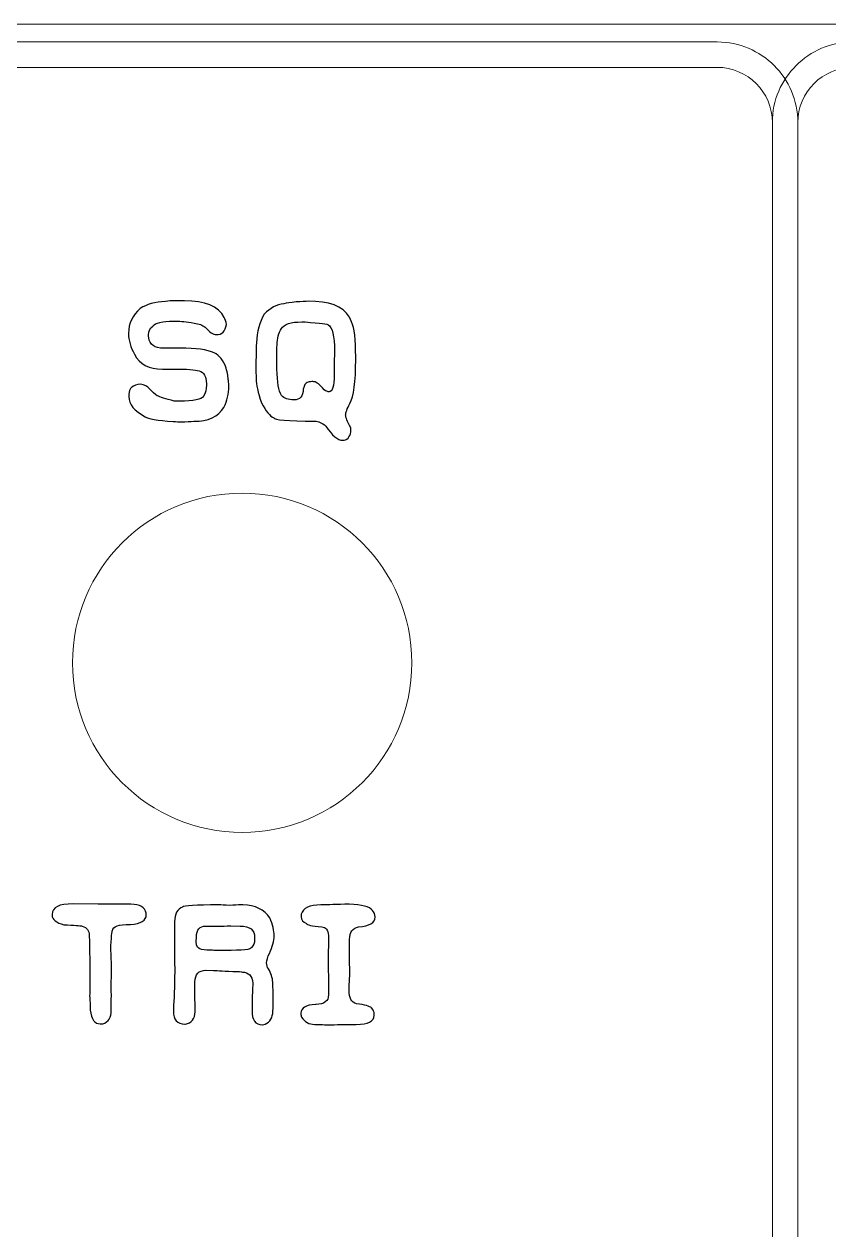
# Model space of a CAD drawing. Header units: centimetres. Extents: x -13.1 to 12.9, y -13 to 13.
# Drawn here: x 4.129 to 6.5, y 9.425 to 12.98 of the extents above; entities that cross this region are included whole.
import ezdxf

# ---------------------------------------------------------------- set-up
doc = ezdxf.new("R2010")
doc.units = ezdxf.units.CM
doc.header["$MEASUREMENT"] = 0
doc.layers.add('Layer 1', color=7, linetype='Continuous')

msp = doc.modelspace()

# ---------------------------------------------------------------- linework, layer by layer
at = {"layer": 'Layer 1', "color": 250, "lineweight": 9}
msp.add_open_spline([(-12.85, 12.98), (-12.85, 12.98), (12.75, 12.98), (12.75, 12.98), (12.75, 12.98), (12.86, 12.98), (12.95, 12.88999), (12.95, 12.78), (12.95, 12.78), (12.95, 12.78), (12.95, -12.82), (12.95, -12.82), (12.95, -12.82), (12.95, -12.93001), (12.86, -13.02), (12.75, -13.02), (12.75, -13.02), (12.75, -13.02), (-12.85, -13.02), (-12.85, -13.02), (-12.85, -13.02), (-12.96, -13.02), (-13.05, -12.93001), (-13.05, -12.82), (-13.05, -12.82), (-13.05, -12.82), (-13.05, 12.78), (-13.05, 12.78), (-13.05, 12.78), (-13.05, 12.88999), (-12.96, 12.98), (-12.85, 12.98)], degree=3, knots=[0, 0, 0, 0, 0.1111111, 0.1111111, 0.1111111, 0.1111111, 0.2222222, 0.2222222, 0.2222222, 0.2222222, 0.3333333, 0.3333333, 0.3333333, 0.3333333, 0.4444444, 0.4444444, 0.4444444, 0.4444444, 0.5555556, 0.5555556, 0.5555556, 0.5555556, 0.6666667, 0.6666667, 0.6666667, 0.6666667, 0.7777778, 0.7777778, 0.7777778, 0.7777778, 1, 1, 1, 1], dxfattribs=at)
at = {"layer": 'Layer 1', "color": 177, "lineweight": 9}
for points, knots in [([(-6.2285, 12.92751), (-6.2285, 12.92751), (6.1715, 12.92751), (6.1715, 12.92751), (6.1715, 12.92751), (6.23684, 12.92751), (6.29624, 12.90079), (6.33926, 12.85777), (6.33926, 12.85777), (6.38228, 12.81475), (6.409, 12.75535), (6.409, 12.69001), (6.409, 12.69001), (6.409, 12.69001), (6.409, 6.89001), (6.409, 6.89001), (6.409, 6.89001), (6.409, 6.82467), (6.38228, 6.76527), (6.33926, 6.72225), (6.33926, 6.72225), (6.29624, 6.67923), (6.23684, 6.65251), (6.1715, 6.65251), (6.1715, 6.65251), (6.1715, 6.65251), (-6.2285, 6.65251), (-6.2285, 6.65251), (-6.2285, 6.65251), (-6.29384, 6.65251), (-6.35324, 6.67923), (-6.39626, 6.72225), (-6.39626, 6.72225), (-6.43928, 6.76527), (-6.466, 6.82467), (-6.466, 6.89001), (-6.466, 6.89001), (-6.466, 6.89001), (-6.466, 12.69001), (-6.466, 12.69001), (-6.466, 12.69001), (-6.466, 12.75535), (-6.43928, 12.81475), (-6.39626, 12.85777), (-6.39626, 12.85777), (-6.35324, 12.90079), (-6.29384, 12.92751), (-6.2285, 12.92751)], [0, 0, 0, 0, 0.0769231, 0.0769231, 0.0769231, 0.0769231, 0.1538462, 0.1538462, 0.1538462, 0.1538462, 0.2307692, 0.2307692, 0.2307692, 0.2307692, 0.3076923, 0.3076923, 0.3076923, 0.3076923, 0.3846154, 0.3846154, 0.3846154, 0.3846154, 0.4615385, 0.4615385, 0.4615385, 0.4615385, 0.5384615, 0.5384615, 0.5384615, 0.5384615, 0.6153846, 0.6153846, 0.6153846, 0.6153846, 0.6923077, 0.6923077, 0.6923077, 0.6923077, 0.7692308, 0.7692308, 0.7692308, 0.7692308, 0.8461538, 0.8461538, 0.8461538, 0.8461538, 1, 1, 1, 1]), ([(6.57133, 12.9275), (6.57133, 12.9275), (12.57133, 12.9275), (12.57133, 12.9275), (12.57133, 12.9275), (12.63667, 12.9275), (12.69607, 12.90078), (12.73909, 12.85776), (12.73909, 12.85776), (12.78211, 12.81474), (12.80883, 12.75534), (12.80883, 12.69), (12.80883, 12.69), (12.80883, 12.69), (12.80883, 6.6525), (12.80883, 6.6525), (12.80883, 6.6525), (12.80883, 6.6525), (6.57133, 6.6525), (6.57133, 6.6525), (6.57133, 6.6525), (6.50599, 6.6525), (6.44659, 6.67922), (6.40357, 6.72224), (6.40357, 6.72224), (6.36055, 6.76526), (6.33383, 6.82466), (6.33383, 6.89), (6.33383, 6.89), (6.33383, 6.89), (6.33383, 12.69), (6.33383, 12.69), (6.33383, 12.69), (6.33383, 12.75534), (6.36055, 12.81474), (6.40357, 12.85776), (6.40357, 12.85776), (6.44659, 12.90078), (6.50599, 12.9275), (6.57133, 12.9275)], [0, 0, 0, 0, 0.0909091, 0.0909091, 0.0909091, 0.0909091, 0.1818182, 0.1818182, 0.1818182, 0.1818182, 0.2727273, 0.2727273, 0.2727273, 0.2727273, 0.3636364, 0.3636364, 0.3636364, 0.3636364, 0.4545455, 0.4545455, 0.4545455, 0.4545455, 0.5454545, 0.5454545, 0.5454545, 0.5454545, 0.6363636, 0.6363636, 0.6363636, 0.6363636, 0.7272727, 0.7272727, 0.7272727, 0.7272727, 0.8181818, 0.8181818, 0.8181818, 0.8181818, 1, 1, 1, 1]), ([(6.1715, 12.85251), (6.1715, 12.85251), (-6.2285, 12.85251), (-6.2285, 12.85251), (-6.2285, 12.85251), (-6.27315, 12.85251), (-6.31378, 12.83421), (-6.34324, 12.80475), (-6.34324, 12.80475), (-6.3727, 12.77529), (-6.391, 12.73466), (-6.391, 12.69001), (-6.391, 12.69001), (-6.391, 12.69001), (-6.391, 6.89001), (-6.391, 6.89001), (-6.391, 6.89001), (-6.391, 6.84536), (-6.3727, 6.80473), (-6.34324, 6.77527), (-6.34324, 6.77527), (-6.31378, 6.74581), (-6.27315, 6.72751), (-6.2285, 6.72751), (-6.2285, 6.72751), (-6.2285, 6.72751), (6.1715, 6.72751), (6.1715, 6.72751), (6.1715, 6.72751), (6.21615, 6.72751), (6.25678, 6.74581), (6.28624, 6.77527), (6.28624, 6.77527), (6.3157, 6.80473), (6.334, 6.84536), (6.334, 6.89001), (6.334, 6.89001), (6.334, 6.89001), (6.334, 12.69001), (6.334, 12.69001), (6.334, 12.69001), (6.334, 12.73466), (6.3157, 12.77529), (6.28624, 12.80475), (6.28624, 12.80475), (6.25678, 12.83421), (6.21615, 12.85251), (6.1715, 12.85251)], [0, 0, 0, 0, 0.0769231, 0.0769231, 0.0769231, 0.0769231, 0.1538462, 0.1538462, 0.1538462, 0.1538462, 0.2307692, 0.2307692, 0.2307692, 0.2307692, 0.3076923, 0.3076923, 0.3076923, 0.3076923, 0.3846154, 0.3846154, 0.3846154, 0.3846154, 0.4615385, 0.4615385, 0.4615385, 0.4615385, 0.5384615, 0.5384615, 0.5384615, 0.5384615, 0.6153846, 0.6153846, 0.6153846, 0.6153846, 0.6923077, 0.6923077, 0.6923077, 0.6923077, 0.7692308, 0.7692308, 0.7692308, 0.7692308, 0.8461538, 0.8461538, 0.8461538, 0.8461538, 1, 1, 1, 1]), ([(12.57133, 12.8525), (12.57133, 12.8525), (6.57133, 12.8525), (6.57133, 12.8525), (6.57133, 12.8525), (6.52668, 12.8525), (6.48605, 12.8342), (6.45659, 12.80474), (6.45659, 12.80474), (6.42713, 12.77528), (6.40883, 12.73465), (6.40883, 12.69), (6.40883, 12.69), (6.40883, 12.69), (6.40883, 6.89), (6.40883, 6.89), (6.40883, 6.89), (6.40883, 6.84535), (6.42713, 6.80472), (6.45659, 6.77526), (6.45659, 6.77526), (6.48605, 6.7458), (6.52668, 6.7275), (6.57133, 6.7275), (6.57133, 6.7275), (6.57133, 6.7275), (12.73383, 6.7275), (12.73383, 6.7275), (12.73383, 6.7275), (12.73383, 6.7275), (12.73383, 12.69), (12.73383, 12.69), (12.73383, 12.69), (12.73383, 12.73465), (12.71553, 12.77528), (12.68607, 12.80474), (12.68607, 12.80474), (12.65661, 12.8342), (12.61598, 12.8525), (12.57133, 12.8525)], [0, 0, 0, 0, 0.0909091, 0.0909091, 0.0909091, 0.0909091, 0.1818182, 0.1818182, 0.1818182, 0.1818182, 0.2727273, 0.2727273, 0.2727273, 0.2727273, 0.3636364, 0.3636364, 0.3636364, 0.3636364, 0.4545455, 0.4545455, 0.4545455, 0.4545455, 0.5454545, 0.5454545, 0.5454545, 0.5454545, 0.6363636, 0.6363636, 0.6363636, 0.6363636, 0.7272727, 0.7272727, 0.7272727, 0.7272727, 0.8181818, 0.8181818, 0.8181818, 0.8181818, 1, 1, 1, 1])]:
    msp.add_open_spline(points, degree=3, knots=knots, dxfattribs=at)
at = {"layer": 'Layer 1', "color": 177}
for points, knots in [([(4.57424, 12.16435), (4.57424, 12.16435), (4.60124, 12.16435), (4.60124, 12.16435), (4.60124, 12.16435), (4.66258, 12.16435), (4.7018, 12.14798), (4.71892, 12.11525), (4.71892, 12.11525), (4.72165, 12.1096), (4.72372, 12.10264), (4.72504, 12.09436), (4.72504, 12.09436), (4.72222, 12.07451), (4.71225, 12.06454), (4.69494, 12.06454), (4.69494, 12.06454), (4.68666, 12.06454), (4.67575, 12.07179), (4.6622, 12.08637), (4.6622, 12.08637), (4.65477, 12.09276), (4.64414, 12.09681), (4.63022, 12.0985), (4.63022, 12.0985), (4.6067, 12.10255), (4.58939, 12.10452), (4.57838, 12.10452), (4.57838, 12.10452), (4.57838, 12.10452), (4.56841, 12.10452), (4.56841, 12.10452), (4.56841, 12.10452), (4.53614, 12.10452), (4.51611, 12.09954), (4.50839, 12.08966), (4.50839, 12.08966), (4.49974, 12.0827), (4.49541, 12.07423), (4.49541, 12.06426), (4.49541, 12.06426), (4.49541, 12.06153), (4.49579, 12.05862), (4.49654, 12.05551), (4.49654, 12.05551), (4.49833, 12.03491), (4.51291, 12.02466), (4.54009, 12.02466), (4.54009, 12.02466), (4.54009, 12.02466), (4.5734, 12.02466), (4.5734, 12.02466), (4.5734, 12.02466), (4.57876, 12.02475), (4.58384, 12.02484), (4.58882, 12.02484), (4.58882, 12.02484), (4.63548, 12.02484), (4.66888, 12.02024), (4.68892, 12.01083), (4.68892, 12.01083), (4.70472, 12.0033), (4.71657, 11.98844), (4.72448, 11.96614), (4.72448, 11.96614), (4.72814, 11.95072), (4.73031, 11.93839), (4.73106, 11.92899), (4.73106, 11.92899), (4.73181, 11.92306), (4.73219, 11.91732), (4.73219, 11.91158), (4.73219, 11.91158), (4.73219, 11.89032), (4.7273, 11.86981), (4.71751, 11.85015), (4.71751, 11.85015), (4.70124, 11.82278), (4.6717, 11.80904), (4.62909, 11.80904), (4.62909, 11.80904), (4.61846, 11.8082), (4.60623, 11.80773), (4.5924, 11.80773), (4.5924, 11.80773), (4.58487, 11.80773), (4.57688, 11.80792), (4.56841, 11.80829), (4.56841, 11.80829), (4.52119, 11.81158), (4.49353, 11.81619), (4.48553, 11.82203), (4.48553, 11.82203), (4.45374, 11.83952), (4.43784, 11.85956), (4.43784, 11.88214), (4.43784, 11.88214), (4.43784, 11.88214), (4.43784, 11.88788), (4.43784, 11.88788), (4.43784, 11.88788), (4.43784, 11.9065), (4.44913, 11.91676), (4.4717, 11.91883), (4.4717, 11.91883), (4.48328, 11.91694), (4.49259, 11.91196), (4.49955, 11.90377), (4.49955, 11.90377), (4.50651, 11.89559), (4.51385, 11.88919), (4.52147, 11.88458), (4.52147, 11.88458), (4.52909, 11.87997), (4.54564, 11.8748), (4.57123, 11.86887), (4.57123, 11.86887), (4.57669, 11.86869), (4.58196, 11.86859), (4.58694, 11.86859), (4.58694, 11.86859), (4.62843, 11.86859), (4.65204, 11.87339), (4.65778, 11.88298), (4.65778, 11.88298), (4.66342, 11.89267), (4.66624, 11.90359), (4.66624, 11.91572), (4.66624, 11.91572), (4.66624, 11.91572), (4.66624, 11.91883), (4.66624, 11.91883), (4.66624, 11.91883), (4.66483, 11.93491), (4.66201, 11.94535), (4.65778, 11.94996), (4.65778, 11.94996), (4.65355, 11.95448), (4.64734, 11.95758), (4.63925, 11.95899), (4.63925, 11.95899), (4.63266, 11.96031), (4.62213, 11.96163), (4.60754, 11.96285), (4.60754, 11.96285), (4.60754, 11.96285), (4.5955, 11.96285), (4.5955, 11.96285), (4.5955, 11.96285), (4.5955, 11.96285), (4.55355, 11.96229), (4.55355, 11.96229), (4.55355, 11.96229), (4.55355, 11.96229), (4.53652, 11.96285), (4.53652, 11.96285), (4.53652, 11.96285), (4.49682, 11.96285), (4.46926, 11.97753), (4.45383, 12.00669), (4.45383, 12.00669), (4.44245, 12.02748), (4.43671, 12.0478), (4.43671, 12.06765), (4.43671, 12.06765), (4.43671, 12.06765), (4.43671, 12.0684), (4.43671, 12.0684), (4.43671, 12.0684), (4.43671, 12.09747), (4.44809, 12.12193), (4.47086, 12.14178), (4.47086, 12.14178), (4.48995, 12.15391), (4.51479, 12.16068), (4.54527, 12.1621), (4.54527, 12.1621), (4.5543, 12.1636), (4.56399, 12.16435), (4.57424, 12.16435)], [0, 0, 0, 0, 0.0217391, 0.0217391, 0.0217391, 0.0217391, 0.0434783, 0.0434783, 0.0434783, 0.0434783, 0.0652174, 0.0652174, 0.0652174, 0.0652174, 0.0869565, 0.0869565, 0.0869565, 0.0869565, 0.1086957, 0.1086957, 0.1086957, 0.1086957, 0.1304348, 0.1304348, 0.1304348, 0.1304348, 0.1521739, 0.1521739, 0.1521739, 0.1521739, 0.173913, 0.173913, 0.173913, 0.173913, 0.1956522, 0.1956522, 0.1956522, 0.1956522, 0.2173913, 0.2173913, 0.2173913, 0.2173913, 0.2391304, 0.2391304, 0.2391304, 0.2391304, 0.2608696, 0.2608696, 0.2608696, 0.2608696, 0.2826087, 0.2826087, 0.2826087, 0.2826087, 0.3043478, 0.3043478, 0.3043478, 0.3043478, 0.326087, 0.326087, 0.326087, 0.326087, 0.3478261, 0.3478261, 0.3478261, 0.3478261, 0.3695652, 0.3695652, 0.3695652, 0.3695652, 0.3913043, 0.3913043, 0.3913043, 0.3913043, 0.4130435, 0.4130435, 0.4130435, 0.4130435, 0.4347826, 0.4347826, 0.4347826, 0.4347826, 0.4565217, 0.4565217, 0.4565217, 0.4565217, 0.4782609, 0.4782609, 0.4782609, 0.4782609, 0.5, 0.5, 0.5, 0.5, 0.5217391, 0.5217391, 0.5217391, 0.5217391, 0.5434783, 0.5434783, 0.5434783, 0.5434783, 0.5652174, 0.5652174, 0.5652174, 0.5652174, 0.5869565, 0.5869565, 0.5869565, 0.5869565, 0.6086957, 0.6086957, 0.6086957, 0.6086957, 0.6304348, 0.6304348, 0.6304348, 0.6304348, 0.6521739, 0.6521739, 0.6521739, 0.6521739, 0.673913, 0.673913, 0.673913, 0.673913, 0.6956522, 0.6956522, 0.6956522, 0.6956522, 0.7173913, 0.7173913, 0.7173913, 0.7173913, 0.7391304, 0.7391304, 0.7391304, 0.7391304, 0.7608696, 0.7608696, 0.7608696, 0.7608696, 0.7826087, 0.7826087, 0.7826087, 0.7826087, 0.8043478, 0.8043478, 0.8043478, 0.8043478, 0.826087, 0.826087, 0.826087, 0.826087, 0.8478261, 0.8478261, 0.8478261, 0.8478261, 0.8695652, 0.8695652, 0.8695652, 0.8695652, 0.8913043, 0.8913043, 0.8913043, 0.8913043, 0.9130435, 0.9130435, 0.9130435, 0.9130435, 0.9347826, 0.9347826, 0.9347826, 0.9347826, 0.9565217, 0.9565217, 0.9565217, 0.9565217, 1, 1, 1, 1]), ([(4.93059, 12.16078), (4.94583, 12.16172), (4.95796, 12.16238), (4.96699, 12.16294), (4.96699, 12.16294), (4.96699, 12.16294), (4.98759, 12.1621), (4.98759, 12.1621), (4.98759, 12.1621), (5.04441, 12.1605), (5.07988, 12.14046), (5.09399, 12.10208), (5.09399, 12.10208), (5.10208, 12.08477), (5.10612, 12.05043), (5.10612, 11.99898), (5.10612, 11.99898), (5.10612, 11.99898), (5.10612, 11.9907), (5.10612, 11.9907), (5.10612, 11.9907), (5.10612, 11.92569), (5.10048, 11.88251), (5.0891, 11.86116), (5.0891, 11.86116), (5.08063, 11.84573), (5.0764, 11.83454), (5.0764, 11.82758), (5.0764, 11.82758), (5.0764, 11.8208), (5.08129, 11.8082), (5.09126, 11.78976), (5.09126, 11.78976), (5.09182, 11.78524), (5.09211, 11.78129), (5.09211, 11.77791), (5.09211, 11.77791), (5.08881, 11.76144), (5.08054, 11.75317), (5.06727, 11.75317), (5.06727, 11.75317), (5.05316, 11.75317), (5.0366, 11.76699), (5.0177, 11.79475), (5.0177, 11.79475), (5.00697, 11.80472), (4.99615, 11.80961), (4.98515, 11.80961), (4.98515, 11.80961), (4.905, 11.80961), (4.86502, 11.813), (4.86502, 11.81958), (4.86502, 11.81958), (4.85364, 11.82381), (4.84141, 11.8383), (4.82833, 11.86314), (4.82833, 11.86314), (4.81789, 11.89493), (4.81262, 11.91845), (4.81262, 11.93369), (4.81262, 11.93369), (4.81224, 11.94648), (4.81206, 11.95956), (4.81206, 11.97282), (4.81206, 11.97282), (4.81206, 11.99484), (4.81253, 12.01741), (4.81347, 12.04055), (4.81347, 12.04055), (4.81507, 12.07348), (4.82269, 12.10161), (4.83633, 12.12494), (4.83633, 12.12494), (4.85364, 12.1429), (4.87283, 12.15325), (4.8939, 12.15579), (4.8939, 12.15579), (4.90236, 12.15767), (4.91459, 12.15927), (4.93059, 12.16078)], [0, 0, 0, 0, 0.047619, 0.047619, 0.047619, 0.047619, 0.0952381, 0.0952381, 0.0952381, 0.0952381, 0.1428571, 0.1428571, 0.1428571, 0.1428571, 0.1904762, 0.1904762, 0.1904762, 0.1904762, 0.2380952, 0.2380952, 0.2380952, 0.2380952, 0.2857143, 0.2857143, 0.2857143, 0.2857143, 0.3333333, 0.3333333, 0.3333333, 0.3333333, 0.3809524, 0.3809524, 0.3809524, 0.3809524, 0.4285714, 0.4285714, 0.4285714, 0.4285714, 0.4761905, 0.4761905, 0.4761905, 0.4761905, 0.5238095, 0.5238095, 0.5238095, 0.5238095, 0.5714286, 0.5714286, 0.5714286, 0.5714286, 0.6190476, 0.6190476, 0.6190476, 0.6190476, 0.6666667, 0.6666667, 0.6666667, 0.6666667, 0.7142857, 0.7142857, 0.7142857, 0.7142857, 0.7619048, 0.7619048, 0.7619048, 0.7619048, 0.8095238, 0.8095238, 0.8095238, 0.8095238, 0.8571429, 0.8571429, 0.8571429, 0.8571429, 0.9047619, 0.9047619, 0.9047619, 0.9047619, 1, 1, 1, 1]), ([(4.87405, 11.96229), (4.87499, 11.92409), (4.87932, 11.89841), (4.88703, 11.88515), (4.88703, 11.88515), (4.89512, 11.87649), (4.90735, 11.87217), (4.92372, 11.87217), (4.92372, 11.87217), (4.94206, 11.87217), (4.95128, 11.8828), (4.95128, 11.90387), (4.95128, 11.90387), (4.95439, 11.91488), (4.95834, 11.92155), (4.96313, 11.92372), (4.96313, 11.92372), (4.96662, 11.92522), (4.97122, 11.92598), (4.97687, 11.92598), (4.97687, 11.92598), (4.97875, 11.92598), (4.98073, 11.92588), (4.98298, 11.92569), (4.98298, 11.92569), (4.99117, 11.92494), (5.00114, 11.91704), (5.01271, 11.90199), (5.01271, 11.90199), (5.01873, 11.89794), (5.02372, 11.89587), (5.02757, 11.89587), (5.02757, 11.89587), (5.03755, 11.89587), (5.04244, 11.91243), (5.04244, 11.94554), (5.04244, 11.94554), (5.04244, 11.95871), (5.04281, 11.98185), (5.04357, 12.01497), (5.04357, 12.01497), (5.04357, 12.06125), (5.03736, 12.0874), (5.02485, 12.09323), (5.02485, 12.09323), (5.02485, 12.09559), (5.00236, 12.0986), (4.9573, 12.10208), (4.9573, 12.10208), (4.9573, 12.10208), (4.94742, 12.10208), (4.94742, 12.10208), (4.94742, 12.10208), (4.91506, 12.10208), (4.89493, 12.0954), (4.88703, 12.08223), (4.88703, 12.08223), (4.87894, 12.06934), (4.87471, 12.05344), (4.87433, 12.03453), (4.87433, 12.03453), (4.87395, 12.02409), (4.87377, 12.01233), (4.87377, 11.99926), (4.87377, 11.99926), (4.87377, 11.98806), (4.87386, 11.97574), (4.87405, 11.96229)], [0, 0, 0, 0, 0.0555556, 0.0555556, 0.0555556, 0.0555556, 0.1111111, 0.1111111, 0.1111111, 0.1111111, 0.1666667, 0.1666667, 0.1666667, 0.1666667, 0.2222222, 0.2222222, 0.2222222, 0.2222222, 0.2777778, 0.2777778, 0.2777778, 0.2777778, 0.3333333, 0.3333333, 0.3333333, 0.3333333, 0.3888889, 0.3888889, 0.3888889, 0.3888889, 0.4444444, 0.4444444, 0.4444444, 0.4444444, 0.5, 0.5, 0.5, 0.5, 0.5555556, 0.5555556, 0.5555556, 0.5555556, 0.6111111, 0.6111111, 0.6111111, 0.6111111, 0.6666667, 0.6666667, 0.6666667, 0.6666667, 0.7222222, 0.7222222, 0.7222222, 0.7222222, 0.7777778, 0.7777778, 0.7777778, 0.7777778, 0.8333333, 0.8333333, 0.8333333, 0.8333333, 0.8888889, 0.8888889, 0.8888889, 0.8888889, 1, 1, 1, 1]), ([(4.27312, 10.38649), (4.27312, 10.38649), (4.34697, 10.38592), (4.34697, 10.38592), (4.34697, 10.38592), (4.38563, 10.38555), (4.40727, 10.38536), (4.41206, 10.38536), (4.41206, 10.38536), (4.41206, 10.38536), (4.44348, 10.38536), (4.44348, 10.38536), (4.44348, 10.38536), (4.47011, 10.38536), (4.48525, 10.37661), (4.48892, 10.35921), (4.48892, 10.35921), (4.48892, 10.35921), (4.48892, 10.35422), (4.48892, 10.35422), (4.48892, 10.35422), (4.48892, 10.33729), (4.4734, 10.32788), (4.44236, 10.32581), (4.44236, 10.32581), (4.40727, 10.32581), (4.38977, 10.3197), (4.38977, 10.30737), (4.38977, 10.30737), (4.38732, 10.30737), (4.38563, 10.28799), (4.3845, 10.24924), (4.3845, 10.24924), (4.38525, 10.24293), (4.38591, 10.22506), (4.38667, 10.19543), (4.38667, 10.19543), (4.38591, 10.16824), (4.38563, 10.14726), (4.38563, 10.1324), (4.38563, 10.1324), (4.38563, 10.12817), (4.38591, 10.12309), (4.38667, 10.11716), (4.38667, 10.11716), (4.38591, 10.11152), (4.38563, 10.10399), (4.38563, 10.09458), (4.38563, 10.09458), (4.38563, 10.09458), (4.38563, 10.07342), (4.38563, 10.07342), (4.38563, 10.07342), (4.38563, 10.0515), (4.37754, 10.03795), (4.36136, 10.03259), (4.36136, 10.03259), (4.36136, 10.03259), (4.35336, 10.03259), (4.35336, 10.03259), (4.35336, 10.03259), (4.33681, 10.03259), (4.32702, 10.04623), (4.32383, 10.07342), (4.32383, 10.07342), (4.32383, 10.08828), (4.32317, 10.1022), (4.32194, 10.11528), (4.32194, 10.11528), (4.32251, 10.13259), (4.32279, 10.14745), (4.32279, 10.15996), (4.32279, 10.15996), (4.32279, 10.15996), (4.32279, 10.19242), (4.32279, 10.19242), (4.32279, 10.19242), (4.32279, 10.20549), (4.32213, 10.23936), (4.32082, 10.29411), (4.32082, 10.29411), (4.32082, 10.30737), (4.31404, 10.31631), (4.3004, 10.32092), (4.3004, 10.32092), (4.29438, 10.32195), (4.27623, 10.32327), (4.24584, 10.32468), (4.24584, 10.32468), (4.22289, 10.3308), (4.21141, 10.3403), (4.21141, 10.35309), (4.21141, 10.35309), (4.21141, 10.35309), (4.21141, 10.35535), (4.21141, 10.35535), (4.21141, 10.35535), (4.21141, 10.37605), (4.23201, 10.38649), (4.27312, 10.38649)], [0, 0, 0, 0, 0.0384615, 0.0384615, 0.0384615, 0.0384615, 0.0769231, 0.0769231, 0.0769231, 0.0769231, 0.1153846, 0.1153846, 0.1153846, 0.1153846, 0.1538462, 0.1538462, 0.1538462, 0.1538462, 0.1923077, 0.1923077, 0.1923077, 0.1923077, 0.2307692, 0.2307692, 0.2307692, 0.2307692, 0.2692308, 0.2692308, 0.2692308, 0.2692308, 0.3076923, 0.3076923, 0.3076923, 0.3076923, 0.3461538, 0.3461538, 0.3461538, 0.3461538, 0.3846154, 0.3846154, 0.3846154, 0.3846154, 0.4230769, 0.4230769, 0.4230769, 0.4230769, 0.4615385, 0.4615385, 0.4615385, 0.4615385, 0.5, 0.5, 0.5, 0.5, 0.5384615, 0.5384615, 0.5384615, 0.5384615, 0.5769231, 0.5769231, 0.5769231, 0.5769231, 0.6153846, 0.6153846, 0.6153846, 0.6153846, 0.6538462, 0.6538462, 0.6538462, 0.6538462, 0.6923077, 0.6923077, 0.6923077, 0.6923077, 0.7307692, 0.7307692, 0.7307692, 0.7307692, 0.7692308, 0.7692308, 0.7692308, 0.7692308, 0.8076923, 0.8076923, 0.8076923, 0.8076923, 0.8461538, 0.8461538, 0.8461538, 0.8461538, 0.8846154, 0.8846154, 0.8846154, 0.8846154, 0.9230769, 0.9230769, 0.9230769, 0.9230769, 1, 1, 1, 1]), ([(4.77387, 10.3832), (4.80989, 10.38263), (4.83633, 10.36984), (4.85326, 10.34481), (4.85326, 10.34481), (4.86154, 10.32496), (4.86568, 10.30747), (4.86568, 10.29223), (4.86568, 10.29223), (4.86568, 10.29223), (4.86568, 10.29138), (4.86568, 10.29138), (4.86568, 10.29138), (4.8653, 10.27727), (4.86088, 10.26024), (4.85241, 10.24039), (4.85241, 10.24039), (4.84658, 10.23014), (4.84357, 10.22073), (4.84357, 10.21227), (4.84357, 10.21227), (4.84357, 10.20587), (4.84536, 10.19985), (4.84884, 10.19439), (4.84884, 10.19439), (4.85674, 10.18188), (4.86098, 10.16899), (4.86154, 10.15582), (4.86154, 10.15582), (4.86154, 10.15582), (4.86314, 10.11857), (4.86314, 10.11857), (4.86314, 10.11857), (4.86314, 10.11857), (4.86314, 10.10672), (4.86314, 10.10672), (4.86314, 10.10672), (4.86314, 10.09345), (4.86267, 10.08141), (4.86182, 10.07031), (4.86182, 10.07031), (4.86163, 10.05084), (4.85401, 10.03805), (4.83887, 10.03174), (4.83887, 10.03174), (4.83652, 10.03052), (4.83388, 10.02986), (4.83097, 10.02986), (4.83097, 10.02986), (4.83097, 10.02986), (4.83012, 10.02986), (4.83012, 10.02986), (4.83012, 10.02986), (4.81046, 10.03024), (4.80058, 10.04407), (4.80058, 10.07144), (4.80058, 10.07144), (4.80058, 10.07144), (4.80058, 10.07342), (4.80058, 10.07342), (4.80058, 10.07342), (4.80058, 10.07342), (4.80115, 10.10973), (4.80115, 10.10973), (4.80115, 10.10973), (4.80133, 10.12045), (4.8019, 10.13475), (4.80284, 10.15272), (4.80284, 10.15272), (4.80077, 10.17426), (4.79061, 10.18508), (4.77217, 10.18527), (4.77217, 10.18527), (4.77217, 10.18602), (4.76926, 10.18649), (4.76342, 10.18668), (4.76342, 10.18668), (4.76342, 10.18668), (4.74357, 10.18696), (4.74357, 10.18696), (4.74357, 10.18696), (4.71027, 10.18894), (4.69155, 10.18997), (4.68732, 10.18997), (4.68732, 10.18997), (4.68732, 10.18997), (4.66531, 10.19054), (4.66531, 10.19054), (4.66531, 10.19054), (4.66531, 10.19054), (4.66446, 10.19054), (4.66446, 10.19054), (4.66446, 10.19054), (4.64348, 10.19054), (4.63276, 10.17897), (4.63219, 10.15582), (4.63219, 10.15582), (4.63219, 10.15582), (4.63191, 10.12958), (4.63191, 10.12958), (4.63191, 10.12958), (4.63191, 10.12958), (4.63276, 10.06843), (4.63276, 10.06843), (4.63276, 10.06843), (4.63238, 10.04727), (4.62288, 10.03504), (4.60407, 10.03174), (4.60407, 10.03174), (4.60407, 10.03174), (4.60218, 10.03174), (4.60218, 10.03174), (4.60218, 10.03174), (4.57998, 10.03212), (4.56879, 10.0451), (4.56879, 10.07059), (4.56879, 10.07059), (4.56879, 10.07059), (4.56879, 10.07257), (4.56879, 10.07257), (4.56879, 10.07257), (4.57086, 10.11208), (4.57199, 10.13654), (4.57218, 10.14585), (4.57218, 10.14585), (4.57218, 10.14585), (4.57236, 10.16683), (4.57236, 10.16683), (4.57236, 10.16683), (4.57255, 10.17304), (4.57265, 10.17962), (4.57265, 10.1864), (4.57265, 10.1864), (4.57265, 10.20361), (4.57227, 10.22318), (4.57161, 10.2451), (4.57161, 10.2451), (4.57161, 10.26344), (4.57171, 10.27652), (4.57189, 10.28423), (4.57189, 10.28423), (4.57208, 10.30587), (4.57218, 10.31951), (4.57218, 10.32496), (4.57218, 10.32496), (4.57218, 10.32496), (4.57218, 10.33353), (4.57218, 10.33353), (4.57218, 10.33353), (4.57265, 10.35686), (4.58055, 10.37144), (4.59579, 10.37708), (4.59579, 10.37708), (4.59917, 10.38131), (4.63473, 10.38338), (4.70246, 10.38338), (4.70246, 10.38338), (4.70952, 10.38329), (4.72024, 10.38272), (4.73473, 10.38178), (4.73473, 10.38178), (4.74724, 10.38272), (4.75863, 10.3832), (4.76888, 10.3832), (4.76888, 10.3832), (4.76888, 10.3832), (4.77387, 10.3832), (4.77387, 10.3832)], [0, 0, 0, 0, 0.0232558, 0.0232558, 0.0232558, 0.0232558, 0.0465116, 0.0465116, 0.0465116, 0.0465116, 0.0697674, 0.0697674, 0.0697674, 0.0697674, 0.0930233, 0.0930233, 0.0930233, 0.0930233, 0.1162791, 0.1162791, 0.1162791, 0.1162791, 0.1395349, 0.1395349, 0.1395349, 0.1395349, 0.1627907, 0.1627907, 0.1627907, 0.1627907, 0.1860465, 0.1860465, 0.1860465, 0.1860465, 0.2093023, 0.2093023, 0.2093023, 0.2093023, 0.2325581, 0.2325581, 0.2325581, 0.2325581, 0.255814, 0.255814, 0.255814, 0.255814, 0.2790698, 0.2790698, 0.2790698, 0.2790698, 0.3023256, 0.3023256, 0.3023256, 0.3023256, 0.3255814, 0.3255814, 0.3255814, 0.3255814, 0.3488372, 0.3488372, 0.3488372, 0.3488372, 0.372093, 0.372093, 0.372093, 0.372093, 0.3953488, 0.3953488, 0.3953488, 0.3953488, 0.4186047, 0.4186047, 0.4186047, 0.4186047, 0.4418605, 0.4418605, 0.4418605, 0.4418605, 0.4651163, 0.4651163, 0.4651163, 0.4651163, 0.4883721, 0.4883721, 0.4883721, 0.4883721, 0.5116279, 0.5116279, 0.5116279, 0.5116279, 0.5348837, 0.5348837, 0.5348837, 0.5348837, 0.5581395, 0.5581395, 0.5581395, 0.5581395, 0.5813953, 0.5813953, 0.5813953, 0.5813953, 0.6046512, 0.6046512, 0.6046512, 0.6046512, 0.627907, 0.627907, 0.627907, 0.627907, 0.6511628, 0.6511628, 0.6511628, 0.6511628, 0.6744186, 0.6744186, 0.6744186, 0.6744186, 0.6976744, 0.6976744, 0.6976744, 0.6976744, 0.7209302, 0.7209302, 0.7209302, 0.7209302, 0.744186, 0.744186, 0.744186, 0.744186, 0.7674419, 0.7674419, 0.7674419, 0.7674419, 0.7906977, 0.7906977, 0.7906977, 0.7906977, 0.8139535, 0.8139535, 0.8139535, 0.8139535, 0.8372093, 0.8372093, 0.8372093, 0.8372093, 0.8604651, 0.8604651, 0.8604651, 0.8604651, 0.8837209, 0.8837209, 0.8837209, 0.8837209, 0.9069767, 0.9069767, 0.9069767, 0.9069767, 0.9302326, 0.9302326, 0.9302326, 0.9302326, 0.9534884, 0.9534884, 0.9534884, 0.9534884, 1, 1, 1, 1]), ([(5.07452, 10.38536), (5.07452, 10.38536), (5.08665, 10.38508), (5.08665, 10.38508), (5.08665, 10.38508), (5.12466, 10.38432), (5.14761, 10.3784), (5.15533, 10.3672), (5.15533, 10.3672), (5.16059, 10.36109), (5.16332, 10.35479), (5.16332, 10.34811), (5.16332, 10.34811), (5.16332, 10.34811), (5.16332, 10.34735), (5.16332, 10.34735), (5.16332, 10.34735), (5.16295, 10.33061), (5.14676, 10.32101), (5.11478, 10.31866), (5.11478, 10.31866), (5.09747, 10.31556), (5.08863, 10.30314), (5.08806, 10.2815), (5.08806, 10.2815), (5.08806, 10.2815), (5.08778, 10.25498), (5.08778, 10.25498), (5.08778, 10.25498), (5.08778, 10.25498), (5.08778, 10.23983), (5.08778, 10.23983), (5.08778, 10.23983), (5.08778, 10.22384), (5.08816, 10.20549), (5.08891, 10.1847), (5.08891, 10.1847), (5.08741, 10.15554), (5.08656, 10.13795), (5.08637, 10.13212), (5.08637, 10.13212), (5.08637, 10.13212), (5.08637, 10.13042), (5.08637, 10.13042), (5.08637, 10.13042), (5.08637, 10.10898), (5.09361, 10.09618), (5.1082, 10.09214), (5.1082, 10.09214), (5.13256, 10.08903), (5.14761, 10.0848), (5.15307, 10.07944), (5.15307, 10.07944), (5.15805, 10.07266), (5.1605, 10.06683), (5.1605, 10.06213), (5.1605, 10.06213), (5.1605, 10.06213), (5.1605, 10.05799), (5.1605, 10.05799), (5.1605, 10.05799), (5.16031, 10.04012), (5.14272, 10.03118), (5.10763, 10.03118), (5.10763, 10.03118), (5.10763, 10.03118), (5.10377, 10.03118), (5.10377, 10.03118), (5.10377, 10.03118), (5.09606, 10.0308), (5.08599, 10.03061), (5.07367, 10.03061), (5.07367, 10.03061), (5.05937, 10.03033), (5.04564, 10.03014), (5.03237, 10.03014), (5.03237, 10.03014), (5.01582, 10.03014), (5.00011, 10.03043), (4.98524, 10.0309), (4.98524, 10.0309), (4.9685, 10.03127), (4.95561, 10.03842), (4.94639, 10.05216), (4.94639, 10.05216), (4.94508, 10.05488), (4.94442, 10.05865), (4.94442, 10.06345), (4.94442, 10.06345), (4.94442, 10.06345), (4.9447, 10.06429), (4.9447, 10.06429), (4.9447, 10.06429), (4.94489, 10.07953), (4.95909, 10.08819), (4.98722, 10.09016), (4.98722, 10.09016), (4.98722, 10.09016), (4.9891, 10.09016), (4.9891, 10.09016), (4.9891, 10.09016), (5.01337, 10.09016), (5.02569, 10.09947), (5.02607, 10.11801), (5.02607, 10.11801), (5.02607, 10.11801), (5.02607, 10.13042), (5.02607, 10.13042), (5.02607, 10.13042), (5.02607, 10.14811), (5.0256, 10.17643), (5.02466, 10.21556), (5.02466, 10.21556), (5.02466, 10.21556), (5.02607, 10.29336), (5.02607, 10.29336), (5.02607, 10.29336), (5.02475, 10.30982), (5.01817, 10.31819), (5.00622, 10.31838), (5.00622, 10.31838), (4.9764, 10.3213), (4.96154, 10.32459), (4.96154, 10.32807), (4.96154, 10.32807), (4.9511, 10.33277), (4.94583, 10.33964), (4.94583, 10.34839), (4.94583, 10.34839), (4.94583, 10.34839), (4.94583, 10.35591), (4.94583, 10.35591), (4.94583, 10.35591), (4.95044, 10.37426), (4.96963, 10.38338), (5.0034, 10.38338), (5.0034, 10.38338), (5.0034, 10.38338), (5.00726, 10.38338), (5.00726, 10.38338), (5.00726, 10.38338), (5.01431, 10.38338), (5.0367, 10.38404), (5.07452, 10.38536)], [0, 0, 0, 0, 0.027027, 0.027027, 0.027027, 0.027027, 0.0540541, 0.0540541, 0.0540541, 0.0540541, 0.0810811, 0.0810811, 0.0810811, 0.0810811, 0.1081081, 0.1081081, 0.1081081, 0.1081081, 0.1351351, 0.1351351, 0.1351351, 0.1351351, 0.1621622, 0.1621622, 0.1621622, 0.1621622, 0.1891892, 0.1891892, 0.1891892, 0.1891892, 0.2162162, 0.2162162, 0.2162162, 0.2162162, 0.2432432, 0.2432432, 0.2432432, 0.2432432, 0.2702703, 0.2702703, 0.2702703, 0.2702703, 0.2972973, 0.2972973, 0.2972973, 0.2972973, 0.3243243, 0.3243243, 0.3243243, 0.3243243, 0.3513514, 0.3513514, 0.3513514, 0.3513514, 0.3783784, 0.3783784, 0.3783784, 0.3783784, 0.4054054, 0.4054054, 0.4054054, 0.4054054, 0.4324324, 0.4324324, 0.4324324, 0.4324324, 0.4594595, 0.4594595, 0.4594595, 0.4594595, 0.4864865, 0.4864865, 0.4864865, 0.4864865, 0.5135135, 0.5135135, 0.5135135, 0.5135135, 0.5405405, 0.5405405, 0.5405405, 0.5405405, 0.5675676, 0.5675676, 0.5675676, 0.5675676, 0.5945946, 0.5945946, 0.5945946, 0.5945946, 0.6216216, 0.6216216, 0.6216216, 0.6216216, 0.6486486, 0.6486486, 0.6486486, 0.6486486, 0.6756757, 0.6756757, 0.6756757, 0.6756757, 0.7027027, 0.7027027, 0.7027027, 0.7027027, 0.7297297, 0.7297297, 0.7297297, 0.7297297, 0.7567568, 0.7567568, 0.7567568, 0.7567568, 0.7837838, 0.7837838, 0.7837838, 0.7837838, 0.8108108, 0.8108108, 0.8108108, 0.8108108, 0.8378378, 0.8378378, 0.8378378, 0.8378378, 0.8648649, 0.8648649, 0.8648649, 0.8648649, 0.8918919, 0.8918919, 0.8918919, 0.8918919, 0.9189189, 0.9189189, 0.9189189, 0.9189189, 0.9459459, 0.9459459, 0.9459459, 0.9459459, 1, 1, 1, 1]), ([(4.68958, 10.32036), (4.68958, 10.32036), (4.66446, 10.32092), (4.66446, 10.32092), (4.66446, 10.32092), (4.66446, 10.32092), (4.6639, 10.32092), (4.6639, 10.32092), (4.6639, 10.32092), (4.6463, 10.32092), (4.63718, 10.3102), (4.63661, 10.28894), (4.63661, 10.28894), (4.63661, 10.28894), (4.63633, 10.27482), (4.63633, 10.27482), (4.63633, 10.27482), (4.63633, 10.27482), (4.63633, 10.27426), (4.63633, 10.27426), (4.63633, 10.27426), (4.63633, 10.26165), (4.64132, 10.25413), (4.6512, 10.25168), (4.6512, 10.25168), (4.6512, 10.25168), (4.66719, 10.24952), (4.66719, 10.24952), (4.66719, 10.24952), (4.66945, 10.24952), (4.67104, 10.2498), (4.67217, 10.25037), (4.67217, 10.25037), (4.6812, 10.24961), (4.68751, 10.24924), (4.69118, 10.24924), (4.69118, 10.24924), (4.70199, 10.24905), (4.71197, 10.24895), (4.721, 10.24895), (4.721, 10.24895), (4.77274, 10.24895), (4.7987, 10.25178), (4.7987, 10.25752), (4.7987, 10.25752), (4.80491, 10.26354), (4.80811, 10.27116), (4.8083, 10.28037), (4.8083, 10.28037), (4.8083, 10.28037), (4.8083, 10.28752), (4.8083, 10.28752), (4.8083, 10.28752), (4.8083, 10.30935), (4.79418, 10.32064), (4.76587, 10.32111), (4.76587, 10.32111), (4.76587, 10.32111), (4.73774, 10.32167), (4.73774, 10.32167), (4.73774, 10.32167), (4.7082, 10.32073), (4.69212, 10.32036), (4.68958, 10.32036)], [0, 0, 0, 0, 0.0588235, 0.0588235, 0.0588235, 0.0588235, 0.1176471, 0.1176471, 0.1176471, 0.1176471, 0.1764706, 0.1764706, 0.1764706, 0.1764706, 0.2352941, 0.2352941, 0.2352941, 0.2352941, 0.2941176, 0.2941176, 0.2941176, 0.2941176, 0.3529412, 0.3529412, 0.3529412, 0.3529412, 0.4117647, 0.4117647, 0.4117647, 0.4117647, 0.4705882, 0.4705882, 0.4705882, 0.4705882, 0.5294118, 0.5294118, 0.5294118, 0.5294118, 0.5882353, 0.5882353, 0.5882353, 0.5882353, 0.6470588, 0.6470588, 0.6470588, 0.6470588, 0.7058824, 0.7058824, 0.7058824, 0.7058824, 0.7647059, 0.7647059, 0.7647059, 0.7647059, 0.8235294, 0.8235294, 0.8235294, 0.8235294, 0.8823529, 0.8823529, 0.8823529, 0.8823529, 1, 1, 1, 1])]:
    msp.add_open_spline(points, degree=3, knots=knots, dxfattribs=at)
at = {"layer": 'Layer 1', "color": 242, "lineweight": 9}
msp.add_open_spline([(4.27142, 11.09713), (4.27142, 11.37327), (4.49528, 11.59713), (4.77142, 11.59713), (4.77142, 11.59713), (5.04757, 11.59713), (5.27141, 11.37327), (5.27141, 11.09713), (5.27141, 11.09713), (5.27142, 10.82099), (5.04757, 10.59713), (4.77143, 10.59713), (4.77143, 10.59713), (4.49528, 10.59713), (4.27144, 10.82099), (4.27144, 11.09713)], degree=3, knots=[0, 0, 0, 0, 0.2, 0.2, 0.2, 0.2, 0.4, 0.4, 0.4, 0.4, 0.6, 0.6, 0.6, 0.6, 1, 1, 1, 1], dxfattribs=at)

doc.saveas('drawing.dxf')
